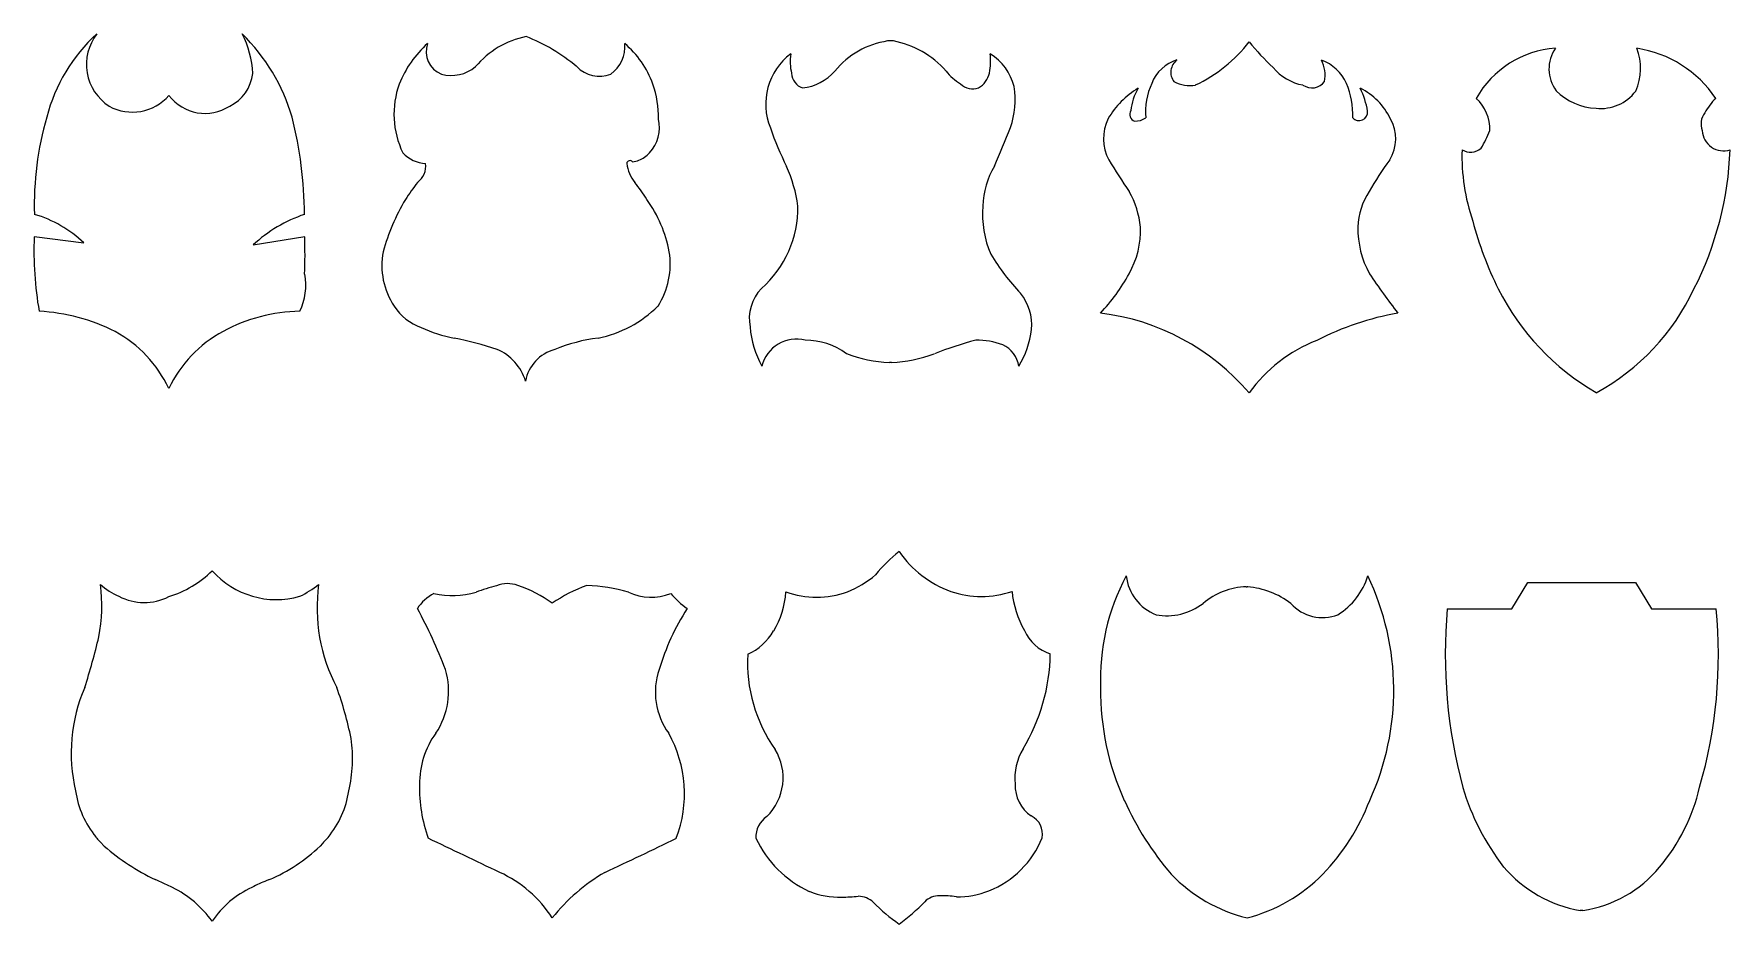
# Model space of a CAD drawing. Extents: x 22 to 83.1, y 86.4 to 118.5.
import ezdxf

# ---------------------------------------------------------------- set-up
doc = ezdxf.new("R2010")
doc.units = 0
doc.header["$MEASUREMENT"] = 0
doc.layers.add('_____1', color=7, linetype='Continuous')

msp = doc.modelspace()

# ---------------------------------------------------------------- linework, layer by layer
at = {"layer": '_____1', "color": 0}
for p, q in [((22.036, 111.196), (23.824, 110.968)), ((29.92, 110.896), (31.783, 111.196)), ((52.922, 106.663), (52.843, 106.663)), ((53.197, 99.858), (53.198, 99.86)), ((53.198, 99.86), (53.198, 99.857)), ((65.7, 98.586), (65.7, 98.587)), ((65.751, 98.587), (65.751, 98.586)), ((75.267, 97.787), (75.838, 98.734)), ((75.838, 98.734), (79.719, 98.743)), ((79.719, 98.743), (80.29, 97.795)), ((72.937, 97.787), (75.267, 97.787)), ((80.29, 97.795), (82.621, 97.795)), ((24.289, 89.533), (24.262, 89.573)), ((24.562, 89.245), (24.429, 89.386)), ((32.421, 89.339), (32.335, 89.245)), ((32.622, 89.559), (32.589, 89.519)), ((26.482, 88.001), (26.389, 88.041)), ((30.509, 88.041), (30.415, 88.001)), ((77.827, 86.93), (77.73, 86.921))]:
    msp.add_line(p, q, dxfattribs=at)
for centre, radius, start, end in [((28.377, 114.002), 6.074, 132.25925, 165.71182), ((25.706, 117.403), 1.789, 142.23761, 237.25045), ((26.577, 116.944), 3.334, 2.27117, 27.77962), ((24.774, 113.602), 6.823, 16.16613, 45.85585), ((38.757, 115.291), 3.833, 131.68525, 158.55626), ((37.012, 117.854), 0.859, 159.5768, 249.1343), ((40.392, 115.262), 3.205, 101.42045, 140.02725), ((37.397, 112.361), 6.487, 49.8719, 68.66708), ((42.118, 118.029), 1.196, 305.11282, 5.99909), ((41.004, 115.462), 3.542, 20.31656, 49.44193), ((53.245, 115.218), 3.062, 98.78007, 140.59067), ((52.882, 117.704), 0.55, 79.09578, 100.90422), ((52.343, 114.911), 3.395, 41.54149, 79.09296), ((61.63, 121.422), 5.263, 295.1742, 322.49977), ((71.526, 122.68), 7.255, 217.95721, 227.96175), ((77.073, 114.45), 3.539, 93.85948, 150.79533), ((77.914, 117.234), 1.312, 145.29111, 216.52447), ((77.891, 117.251), 2.01, 336.23778, 21.31564), ((79.131, 113.827), 4.202, 34.00159, 81.35086), ((37.069, 118.332), 1.331, 254.17389, 310.62276), ((42.402, 118.135), 1.157, 224.64999, 290.41874), ((50.63, 115.979), 2.243, 126.65253, 202.67093), ((51.058, 117.501), 1.789, 171.08434, 193.56631), ((54.087, 117.525), 2.4, 349.57705, 6.06788), ((55.443, 116.113), 1.958, 14.48958, 58.24777), ((63.611, 116.21), 1.41, 106.87143, 158.8599), ((63.534, 117.115), 0.554, 126.80962, 217.16697), ((67.829, 116.027), 1.637, 24.97416, 69.3371), ((67.327, 117.007), 1.212, 349.37091, 27.05574), ((28.444, 117.226), 1.472, 295.59723, 354.18609), ((49.9, 117.104), 0.582, 182.18283, 251.4361), ((49.503, 118.374), 1.834, 276.65259, 318.64463), ((56.571, 118.523), 2.167, 218.89386, 237.44406), ((55.644, 117.265), 0.822, 300.20131, 347.71252), ((64.542, 115.682), 2.473, 155.23596, 184.81164), ((63.663, 117.877), 1.236, 242.53134, 279.57323), ((68.045, 118.402), 1.769, 218.85032, 260.12271), ((68.067, 117.117), 0.562, 234.64411, 323.60589), ((66.605, 115.6), 2.93, 357.54741, 22.43398), ((25.576, 117.425), 1.742, 241.26824, 318.97797), ((28.192, 117.271), 1.635, 217.2193, 302.88239), ((38.167, 115.603), 3.171, 159.91974, 205.95575), ((40.767, 115.487), 3.757, 359.15678, 18.70439), ((55.846, 117.157), 0.637, 226.21847, 289.37098), ((54.192, 116.137), 3.181, 341.45201, 8.42944), ((63.4, 113.883), 3.101, 121.00318, 149.6815), ((63.574, 115.521), 2.044, 150.09185, 173.91514), ((68.728, 114.394), 2.403, 26.01594, 63.29969), ((67.076, 115.216), 3.035, 9.48915, 25.87346), ((72.946, 115.054), 1.529, 358.64964, 47.22715), ((78.38, 117.962), 2.143, 224.78093, 267.83398), ((78.468, 117.393), 1.581, 263.88941, 322.97064), ((83.87, 114.81), 1.856, 132.57667, 152.97414), ((33.288, 112.354), 11.247, 163.74494, 181.81356), ((16.781, 111.88), 14.991, 0.44761, 13.97842), ((61.757, 115.598), 0.257, 146.94286, 250.72921), ((69.759, 115.69), 0.313, 223.5608, 4.80062), ((82.726, 115.255), 0.647, 141.97229, 201.42578), ((43.242, 115.124), 1.319, 316.48328, 13.53485), ((57.469, 118.038), 9.377, 198.16699, 207.35779), ((17.927, 130.758), 42.277, 336.25892, 338.29821), ((62.181, 114.726), 1.627, 153.65128, 208.11672), ((61.675, 116.094), 0.739, 269.78427, 303.03064), ((69.646, 114.723), 1.438, 327.89792, 30.30395), ((70.482, 116.601), 4.295, 328.84494, 338.37158), ((82.886, 115.052), 0.763, 182.54718, 288.36498), ((80.794, 114.108), 7.326, 178.27578, 198.75806), ((73.779, 114.821), 0.581, 238.03923, 310.51108), ((71.214, 114.745), 11.92, 332.91096, 357.99454), ((36.217, 115.068), 1.241, 223.41413, 266.19104), ((35.427, 113.729), 0.715, 305.92363, 8.13321), ((43.5, 113.814), 0.121, 39.2482, 172.15045), ((44.816, 114.038), 1.451, 188.22222, 217.71142), ((43.423, 114.992), 1.115, 278.81502, 290.76284), ((43.446, 114.885), 1.007, 291.65673, 318.29198), ((44.178, 111.536), 5.426, 8.08943, 23.83571), ((59.122, 112.243), 2.909, 149.08488, 178.87846), ((87.514, 130.532), 31.484, 211.76272, 214.2291), ((79.258, 107.7), 10.47, 143.29157, 150.71232), ((45.242, 106.004), 11.804, 142.74364, 146.42967), ((40.191, 110.214), 4.551, 30.61542, 40.1873), ((42.605, 108.338), 8.331, 149.77547, 163.8604), ((40.378, 109.822), 4.61, 10.39385, 35.99182), ((58.444, 111.142), 3.473, 6.64789, 28.93471), ((72.157, 111.466), 2.442, 146.26529, 178.17451), ((20.84, 107.868), 4.303, 46.09121, 73.71115), ((33.429, 107.106), 5.165, 108.71906, 132.78874), ((45.644, 112.254), 3.907, 311.48755, 0.66191), ((59.72, 111.98), 3.521, 174.78823, 203.77712), ((58.662, 111.455), 3.233, 330.46059, 1.56633), ((73.164, 111.509), 3.448, 179.42797, 208.54656), ((86.426, 115.09), 13.004, 194.87495, 206.37784), ((35.053, 110.712), 13.026, 177.87219, 189.73529), ((11.937, 110.56), 19.855, 357.93044, 1.83319), ((37.218, 110.172), 2.66, 169.58388, 213.74663), ((42.155, 110.201), 2.794, 327.37235, 9.32128), ((63.428, 114.73), 8.087, 211.03667, 223.57099), ((29.735, 109.434), 2.086, 333.68061, 11.3216), ((55.624, 113.012), 6.646, 316.54731, 331.69931), ((92.087, 124.658), 26.474, 213.98281, 217.77655), ((49.379, 108.236), 1.584, 136.4194, 190.66439), ((56.181, 108.027), 1.789, 354.40673, 39.138), ((82.861, 113.415), 9.067, 206.90039, 239.81314), ((74.418, 112.767), 8.172, 298.37771, 335.02706), ((21.845, 101.615), 6.904, 63.21189, 86.93295), ((31.721, 102.443), 6.067, 91.10702, 118.35384), ((36.589, 109.7), 1.875, 212.43378, 250.94806), ((41.51, 111.722), 4.26, 281.35383, 314.72392), ((59.454, 100.161), 8.339, 40.42954, 83.15723), ((72.901, 98.448), 10.144, 99.87245, 117.38727), ((22.738, 103.754), 4.595, 25.46374, 61.12384), ((30.999, 103.772), 4.554, 118.29712, 154.54526), ((38.064, 112.365), 4.904, 244.81101, 259.44465), ((34.671, 95.019), 12.771, 71.54988, 78.73431), ((43.073, 101.713), 5.876, 97.07835, 112.8705), ((51.255, 108.218), 3.444, 184.58698, 209.36226), ((54.436, 108.315), 3.555, 329.8594, 352.5303), ((37.994, 105.458), 1.824, 17.12513, 66.77822), ((41.142, 105.744), 1.428, 104.33814, 169.87501), ((49.493, 106.236), 1.274, 75.62925, 166.67129), ((49.799, 104.913), 2.557, 54.00207, 89.7788), ((53.059, 111.594), 4.935, 249.15129, 267.49118), ((52.738, 111.433), 4.774, 272.20233, 291.16775), ((59.805, 93.169), 14.81, 105.06993, 111.14722), ((55.966, 104.616), 2.854, 70.22189, 90.22557), ((56.461, 106.345), 1.065, 9.95295, 63.80903), ((70.211, 102.393), 5.434, 111.32182, 144.22306), ((56.208, 95.972), 4.917, 127.76984, 141.73367), ((56.351, 102.004), 3.815, 214.25242, 250.07385), ((25.733, 101.934), 3.879, 287.29439, 314.42189), ((30.762, 101.218), 3.094, 221.61552, 285.8546), ((49.741, 102.172), 4.093, 292.82473, 309.56048), ((18.441, 97.895), 6.03, 349.37208, 7.37404), ((26.108, 100.573), 2.544, 228.45897, 246.41825), ((29.857, 101.758), 3.928, 296.46509, 308.14869), ((38.382, 97.828), 6.156, 172.1541, 207.81495), ((37.102, 101.203), 2.936, 256.82849, 286.83984), ((40.836, 90.251), 8.639, 104.35791, 109.50219), ((39.095, 97.649), 1.05, 69.78737, 112.45681), ((37.998, 94.299), 4.574, 53.80547, 71.38557), ((43.828, 93.471), 5.497, 110.08028, 124.69851), ((41.777, 92.784), 5.852, 73.41219, 88.3915), ((44.26, 100.059), 1.853, 243.98566, 292.38251), ((45.949, 98.626), 3.176, 329.11167, 355.91376), ((50.223, 101.513), 3.304, 250.43846, 289.56154), ((56.157, 101.694), 3.458, 251.34718, 288.65282), ((60.659, 98.717), 3.41, 185.0301, 209.96674), ((68.325, 95.267), 7.88, 151.91514, 182.39026), ((63.078, 99.177), 1.717, 186.69706, 248.53992), ((65.77, 96.088), 2.499, 91.5912, 130.54701), ((65.725, 99.645), 1.059, 268.63588, 270), ((65.751, 97.536), 1.05, 90, 91.36956), ((65.468, 95.538), 3.061, 53.12926, 84.70532), ((67.635, 99.745), 2.561, 302.25722, 342.54278), ((61.484, 94.862), 9.528, 335.35148, 25.58634), ((26, 100.006), 1.985, 242.72643, 296.53057), ((37.214, 96.902), 1.641, 118.41757, 146.86951), ((21.197, 89.722), 16.723, 20.59383, 28.87882), ((52.797, 93.132), 8.612, 147.18966, 163.30987), ((47.454, 100.45), 3.259, 220.23107, 234.44334), ((62.834, 99.709), 2.165, 259.77679, 307.27169), ((68.446, 99.003), 1.529, 221.69477, 291.31355), ((91.458, 96.169), 18.592, 175.00801, 194.99767), ((65.82, 96.105), 16.885, 343.70266, 5.74582), ((0.245, 102.505), 24.791, 342.27291, 346.65497), ((46.87, 98.057), 2.093, 294.54253, 329.52396), ((59.121, 97.644), 1.55, 204.01741, 251.91134), ((53.18, 95.861), 5.448, 176.93396, 215.11715), ((51.773, 96.287), 6.868, 328.95923, 359.03293), ((34.253, 94.823), 2.713, 326.08285, 16.73004), ((46.934, 94.791), 2.521, 161.15628, 215.97903), ((29.297, 92.593), 5.929, 156.50232, 193.27921), ((20.639, 90.519), 13.074, 11.48998, 19.84032), ((69.956, 94.828), 9.505, 179.33532, 204.49065), ((28.369, 92.39), 5.135, 346.9528, 8.2034), ((38.981, 91.511), 3.061, 144.02097, 180.96034), ((40.972, 91.124), 4.489, 339.15097, 29.13133), ((47.071, 91.704), 1.944, 314.30437, 31.7693), ((59.388, 91.692), 2.027, 148.66519, 186.01088), ((26.913, 91.742), 3.425, 188.57592, 219.28941), ((29.996, 91.74), 3.413, 320.28887, 351.42477), ((41.075, 91.296), 5.157, 178.18312, 200.0666), ((58.719, 91.438), 1.347, 178.2311, 235.24845), ((81.917, 93.861), 8.782, 196.56525, 217.6919), ((75.33, 92.919), 6.875, 319.8703, 346.95246), ((71.618, 95.579), 11.328, 204.46181, 220.44075), ((62.831, 93.672), 7.825, 315.94539, 339.1579), ((48.941, 89.565), 0.907, 124.37973, 182.46105), ((57.643, 89.685), 0.715, 348.65649, 64.48528), ((27.463, 92.42), 4.291, 222.28734, 225), ((29.901, 95.356), 8.114, 228.85719, 244.34968), ((28.115, 93.657), 6.105, 293.08184, 313.71994), ((33.48, 88.524), 1.335, 131.83956, 142.40994), ((-43786.911, -91773.97), 101780.989, 64.49509, 64.4967), ((-29.93, 243.614), 171.414, 295.03002, 295.98339), ((51.638, 91.226), 3.984, 205.26747, 244.98103), ((55.177, 90.808), 3.41, 291.50842, 338.261), ((14.708, 61.818), 28.709, 64.61052, 65.78763), ((31.532, 84.881), 3.314, 109.69496, 119.90688), ((36.954, 84.249), 4.453, 32.73784, 65.42679), ((45.941, 82.52), 6.678, 120.08856, 141.72315), ((67.031, 92.096), 5.588, 223.76296, 256.49197), ((64.294, 92.312), 5.828, 284.22178, 315.55561), ((78.56, 91.593), 4.745, 220.79771, 259.9216), ((77.192, 91.275), 4.392, 278.30714, 320.59728), ((25.278, 84.259), 3.904, 35.69523, 63.53363), ((31.275, 84.663), 3.391, 114.29574, 146.45959), ((51.064, 90.401), 2.998, 248.23952, 271.1627), ((50.713, 99.952), 12.556, 271.88059, 274.61847), ((51.719, 86.638), 0.799, 47.04034, 89.60056), ((54.627, 86.742), 0.715, 87.59958, 135.63308), ((54.65, 82.061), 5.396, 83.54613, 89.92084), ((55.32, 90.4), 2.978, 268.78369, 291.83496), ((56.444, 91.245), 5.801, 223.89439, 235.97408), ((48.741, 92.448), 7.483, 306.55473, 315.91685)]:
    msp.add_arc(centre, radius, start, end, dxfattribs=at)

doc.saveas('drawing.dxf')
